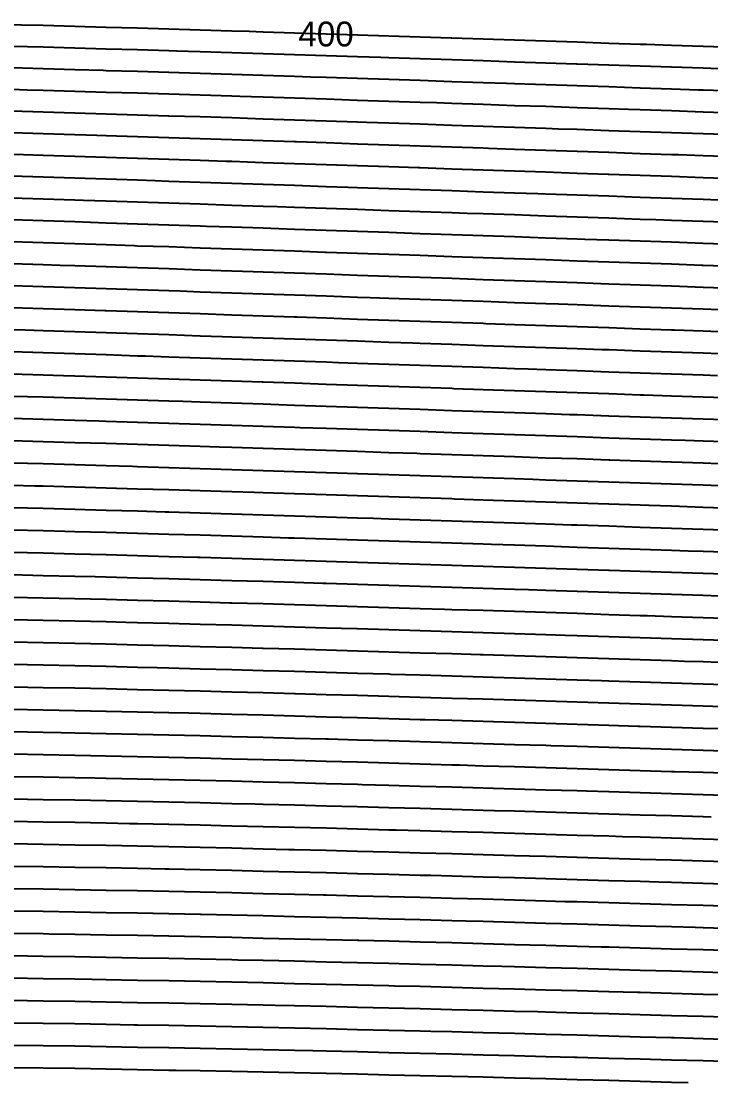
# Model space of a CAD drawing. Header units: metres. Extents: x 228 to 3387, y 31 to 162.
# Drawn here: x 2081.7 to 2151.1, y 32.7 to 139.5 of the extents above; entities that cross this region are included whole.
import ezdxf
from ezdxf.enums import TextEntityAlignment as Align

# ---------------------------------------------------------------- set-up
doc = ezdxf.new("R2010")
doc.units = ezdxf.units.M
for name, color, linetype in [('Vs_1000', 7, 'Continuous'), ('Vs_1025', 7, 'Continuous'), ('Vs_1050', 7, 'Continuous'), ('Vs_1075', 7, 'Continuous'), ('Vs_1100', 7, 'Continuous'), ('Vs_1125', 7, 'Continuous'), ('Vs_1150', 7, 'Continuous'), ('Vs_1175', 7, 'Continuous'), ('Vs_1200', 7, 'Continuous'), ('Vs_1225', 7, 'Continuous'), ('Vs_1250', 7, 'Continuous'), ('Vs_1275', 7, 'Continuous'), ('Vs_1300', 7, 'Continuous'), ('Vs_1325', 7, 'Continuous'), ('Vs_1350', 7, 'Continuous'), ('Vs_1375', 7, 'Continuous'), ('Vs_1400', 7, 'Continuous'), ('Vs_1425', 7, 'Continuous'), ('Vs_1450', 7, 'Continuous'), ('Vs_1475', 7, 'Continuous'), ('Vs_1500', 7, 'Continuous'), ('Vs_1525', 7, 'Continuous'), ('Vs_1550', 7, 'Continuous'), ('Vs_1575', 7, 'Continuous'), ('Vs_400', 7, 'Continuous'), ('Vs_425', 7, 'Continuous'), ('Vs_450', 7, 'Continuous'), ('Vs_475', 7, 'Continuous'), ('Vs_500', 7, 'Continuous'), ('Vs_525', 7, 'Continuous'), ('Vs_550', 7, 'Continuous'), ('Vs_575', 7, 'Continuous'), ('Vs_600', 7, 'Continuous'), ('Vs_625', 7, 'Continuous'), ('Vs_650', 7, 'Continuous'), ('Vs_675', 7, 'Continuous'), ('Vs_700', 7, 'Continuous'), ('Vs_725', 7, 'Continuous'), ('Vs_750', 7, 'Continuous'), ('Vs_775', 7, 'Continuous'), ('Vs_800', 7, 'Continuous'), ('Vs_825', 7, 'Continuous'), ('Vs_850', 7, 'Continuous'), ('Vs_875', 7, 'Continuous'), ('Vs_900', 7, 'Continuous'), ('Vs_925', 7, 'Continuous'), ('Vs_950', 7, 'Continuous'), ('Vs_975', 7, 'Continuous')]:
    doc.layers.add(name, color=color, linetype=linetype)

msp = doc.modelspace()

# ---------------------------------------------------------------- linework, layer by layer
at = {"layer": 'Vs_1000'}
msp.add_lwpolyline([(2153.51, 83.85), (2150.35, 83.95), (2147.19, 84.06), (2144.03, 84.16), (2140.93, 84.26), (2140.87, 84.26), (2137.7, 84.37), (2134.54, 84.47), (2131.38, 84.57), (2128.22, 84.68), (2125.06, 84.78), (2121.9, 84.88), (2120.78, 84.91), (2118.73, 84.98), (2115.57, 85.08), (2112.41, 85.18), (2109.25, 85.28), (2106.09, 85.37), (2102.92, 85.47), (2099.76, 85.56), (2099.49, 85.57), (2096.6, 85.65), (2093.44, 85.74), (2090.28, 85.83), (2087.12, 85.91), (2083.95, 85.99), (2080.79, 86.06)], dxfattribs=at)
at = {"layer": 'Vs_1025'}
msp.add_lwpolyline([(2152.77, 81.65), (2150.35, 81.73), (2147.19, 81.83), (2144.03, 81.94), (2140.87, 82.04), (2137.7, 82.14), (2134.54, 82.24), (2132.79, 82.3), (2131.38, 82.35), (2128.22, 82.45), (2125.06, 82.55), (2121.9, 82.65), (2118.73, 82.75), (2115.57, 82.85), (2112.41, 82.94), (2112.08, 82.95), (2109.25, 83.04), (2106.09, 83.14), (2102.92, 83.23), (2099.76, 83.32), (2096.6, 83.41), (2093.44, 83.5), (2090.28, 83.58), (2089.19, 83.61), (2087.12, 83.66), (2083.95, 83.74), (2080.79, 83.81)], dxfattribs=at)
at = {"layer": 'Vs_1050'}
msp.add_lwpolyline([(2153.51, 79.4), (2150.35, 79.5), (2147.19, 79.61), (2144.73, 79.69), (2144.03, 79.71), (2140.87, 79.81), (2137.7, 79.92), (2134.54, 80.02), (2131.38, 80.12), (2128.22, 80.22), (2125.06, 80.32), (2124.35, 80.34), (2121.9, 80.42), (2118.73, 80.52), (2115.57, 80.61), (2112.41, 80.71), (2109.25, 80.81), (2106.09, 80.9), (2102.92, 80.99), (2102.75, 80.99), (2099.76, 81.08), (2096.6, 81.17), (2093.44, 81.25), (2090.28, 81.33), (2087.12, 81.41), (2083.95, 81.49), (2080.79, 81.56)], dxfattribs=at)
at = {"layer": 'Vs_1075'}
msp.add_lwpolyline([(2153.51, 77.18), (2150.35, 77.28), (2147.19, 77.38), (2144.03, 77.49), (2140.87, 77.59), (2137.7, 77.69), (2136.47, 77.73), (2134.54, 77.79), (2131.38, 77.89), (2128.22, 77.99), (2125.06, 78.09), (2121.9, 78.19), (2118.73, 78.28), (2115.57, 78.38), (2115.51, 78.38), (2112.41, 78.47), (2109.25, 78.57), (2106.09, 78.66), (2102.92, 78.75), (2099.76, 78.84), (2096.6, 78.92), (2093.44, 79.01), (2092.27, 79.04), (2090.28, 79.09), (2087.12, 79.16), (2083.95, 79.23), (2080.79, 79.3)], dxfattribs=at)
at = {"layer": 'Vs_1100'}
msp.add_lwpolyline([(2153.51, 74.95), (2150.35, 75.06), (2148.5, 75.12), (2147.19, 75.16), (2144.03, 75.26), (2140.87, 75.36), (2137.7, 75.46), (2134.54, 75.56), (2131.38, 75.66), (2128.22, 75.76), (2127.92, 75.77), (2125.06, 75.86), (2121.9, 75.95), (2118.73, 76.05), (2115.57, 76.14), (2112.41, 76.24), (2109.25, 76.33), (2106.09, 76.42), (2106.02, 76.42), (2102.92, 76.51), (2099.76, 76.59), (2096.6, 76.68), (2093.44, 76.76), (2090.28, 76.84), (2087.12, 76.91), (2083.95, 76.98), (2080.79, 77.04)], dxfattribs=at)
at = {"layer": 'Vs_1125'}
msp.add_lwpolyline([(2153.51, 72.73), (2150.35, 72.83), (2147.19, 72.93), (2144.03, 73.03), (2140.87, 73.13), (2140.14, 73.16), (2137.7, 73.23), (2134.54, 73.33), (2131.38, 73.43), (2128.22, 73.53), (2125.06, 73.62), (2121.9, 73.72), (2118.94, 73.81), (2118.73, 73.82), (2115.57, 73.91), (2112.41, 74), (2109.25, 74.09), (2106.09, 74.18), (2102.92, 74.27), (2099.76, 74.35), (2096.6, 74.43), (2095.41, 74.46), (2093.44, 74.51), (2090.28, 74.59), (2087.12, 74.66), (2083.95, 74.73), (2080.79, 74.79)], dxfattribs=at)
at = {"layer": 'Vs_1150'}
msp.add_lwpolyline([(2152.27, 70.54), (2150.35, 70.6), (2147.19, 70.7), (2144.03, 70.8), (2140.87, 70.9), (2137.7, 71), (2134.54, 71.1), (2131.48, 71.2), (2131.38, 71.2), (2128.22, 71.3), (2125.06, 71.39), (2121.9, 71.49), (2118.73, 71.58), (2115.57, 71.67), (2112.41, 71.76), (2109.32, 71.85), (2109.25, 71.85), (2106.09, 71.94), (2102.92, 72.02), (2099.76, 72.11), (2096.6, 72.19), (2093.44, 72.26), (2090.28, 72.34), (2087.12, 72.41), (2083.95, 72.47), (2082.41, 72.5), (2080.79, 72.53)], dxfattribs=at)
at = {"layer": 'Vs_1175'}
msp.add_lwpolyline([(2153.51, 68.28), (2150.35, 68.38), (2147.19, 68.48), (2144.03, 68.58), (2143.81, 68.58), (2140.87, 68.68), (2137.7, 68.77), (2134.54, 68.87), (2131.38, 68.97), (2128.22, 69.06), (2125.06, 69.16), (2122.38, 69.24), (2121.9, 69.25), (2118.73, 69.34), (2115.57, 69.43), (2112.41, 69.52), (2109.25, 69.61), (2106.09, 69.7), (2102.92, 69.78), (2099.76, 69.86), (2098.61, 69.89), (2096.6, 69.94), (2093.44, 70.01), (2090.28, 70.09), (2087.12, 70.15), (2083.95, 70.22), (2080.79, 70.28)], dxfattribs=at)
at = {"layer": 'Vs_1200'}
msp.add_lwpolyline([(2153.51, 66.05), (2150.35, 66.15), (2147.19, 66.25), (2144.03, 66.35), (2140.87, 66.44), (2137.7, 66.54), (2135.05, 66.62), (2134.54, 66.64), (2131.38, 66.73), (2128.22, 66.83), (2125.06, 66.92), (2121.9, 67.01), (2118.73, 67.11), (2115.57, 67.2), (2112.66, 67.28), (2112.41, 67.28), (2109.25, 67.37), (2106.09, 67.45), (2102.92, 67.54), (2099.76, 67.62), (2096.6, 67.69), (2093.44, 67.77), (2090.28, 67.84), (2087.12, 67.9), (2085.74, 67.93), (2083.95, 67.96), (2080.79, 68.02)], dxfattribs=at)
at = {"layer": 'Vs_1225'}
msp.add_lwpolyline([(2153.51, 63.82), (2150.35, 63.92), (2147.49, 64.01), (2147.19, 64.02), (2144.03, 64.12), (2140.87, 64.21), (2137.7, 64.31), (2134.54, 64.41), (2131.38, 64.5), (2128.22, 64.59), (2125.86, 64.66), (2125.06, 64.69), (2121.9, 64.78), (2118.73, 64.87), (2115.57, 64.96), (2112.41, 65.04), (2109.25, 65.13), (2106.09, 65.21), (2102.92, 65.29), (2101.89, 65.32), (2099.76, 65.37), (2096.6, 65.44), (2093.44, 65.52), (2090.28, 65.59), (2087.12, 65.65), (2083.95, 65.71), (2080.79, 65.77)], dxfattribs=at)
at = {"layer": 'Vs_1250'}
msp.add_lwpolyline([(2153.51, 61.59), (2150.35, 61.69), (2147.19, 61.79), (2144.03, 61.89), (2140.87, 61.98), (2138.64, 62.05), (2137.7, 62.08), (2134.54, 62.17), (2131.38, 62.27), (2128.22, 62.36), (2125.06, 62.45), (2121.9, 62.54), (2118.73, 62.63), (2116.04, 62.7), (2115.57, 62.72), (2112.41, 62.8), (2109.25, 62.89), (2106.09, 62.97), (2102.92, 63.05), (2099.76, 63.12), (2096.6, 63.2), (2093.44, 63.27), (2090.28, 63.33), (2089.15, 63.36), (2087.12, 63.4), (2083.95, 63.46), (2080.79, 63.51)], dxfattribs=at)
at = {"layer": 'Vs_1275'}
msp.add_lwpolyline([(2151.18, 59.44), (2150.35, 59.46), (2147.19, 59.56), (2144.03, 59.66), (2140.87, 59.75), (2137.7, 59.85), (2134.54, 59.94), (2131.38, 60.03), (2129.36, 60.09), (2128.22, 60.12), (2125.06, 60.21), (2121.9, 60.3), (2118.73, 60.39), (2115.57, 60.48), (2112.41, 60.56), (2109.25, 60.64), (2106.09, 60.72), (2105.24, 60.74), (2102.92, 60.8), (2099.76, 60.88), (2096.6, 60.95), (2093.44, 61.02), (2090.28, 61.08), (2087.12, 61.15), (2083.95, 61.2), (2080.79, 61.26)], dxfattribs=at)
at = {"layer": 'Vs_1300'}
msp.add_lwpolyline([(2153.51, 57.14), (2150.35, 57.23), (2147.19, 57.33), (2144.03, 57.42), (2142.25, 57.48), (2140.87, 57.52), (2137.7, 57.61), (2134.54, 57.71), (2131.38, 57.8), (2128.22, 57.89), (2125.06, 57.98), (2121.9, 58.06), (2119.48, 58.13), (2118.73, 58.15), (2115.57, 58.24), (2112.41, 58.32), (2109.25, 58.4), (2106.09, 58.48), (2102.92, 58.55), (2099.76, 58.63), (2096.6, 58.7), (2093.44, 58.77), (2092.64, 58.78), (2090.28, 58.83), (2087.12, 58.89), (2083.95, 58.95), (2080.79, 59)], dxfattribs=at)
at = {"layer": 'Vs_1325'}
msp.add_lwpolyline([(2153.51, 54.91), (2150.35, 55), (2147.19, 55.1), (2144.03, 55.19), (2140.87, 55.29), (2137.7, 55.38), (2134.54, 55.47), (2132.9, 55.52), (2131.38, 55.56), (2128.22, 55.65), (2125.06, 55.74), (2121.9, 55.83), (2118.73, 55.91), (2115.57, 55.99), (2112.41, 56.08), (2109.25, 56.16), (2108.66, 56.17), (2106.09, 56.23), (2102.92, 56.31), (2099.76, 56.38), (2096.6, 56.45), (2093.44, 56.52), (2090.28, 56.58), (2087.12, 56.64), (2083.95, 56.7), (2080.79, 56.75)], dxfattribs=at)
at = {"layer": 'Vs_1350'}
msp.add_lwpolyline([(2153.51, 52.68), (2150.35, 52.77), (2147.19, 52.87), (2145.89, 52.9), (2144.03, 52.96), (2140.87, 53.05), (2137.7, 53.14), (2134.54, 53.24), (2131.38, 53.33), (2128.22, 53.41), (2125.06, 53.5), (2122.97, 53.56), (2121.9, 53.59), (2118.73, 53.67), (2115.57, 53.75), (2112.41, 53.83), (2109.25, 53.91), (2106.09, 53.99), (2102.92, 54.06), (2099.76, 54.13), (2096.6, 54.2), (2096.21, 54.21), (2093.44, 54.27), (2090.28, 54.33), (2087.12, 54.39), (2083.95, 54.44), (2080.79, 54.49)], dxfattribs=at)
at = {"layer": 'Vs_1375'}
msp.add_lwpolyline([(2153.51, 50.45), (2150.35, 50.54), (2147.19, 50.63), (2144.03, 50.73), (2140.87, 50.82), (2137.7, 50.91), (2136.48, 50.94), (2134.54, 51), (2131.38, 51.09), (2128.22, 51.18), (2125.06, 51.26), (2121.9, 51.35), (2118.73, 51.43), (2115.57, 51.51), (2112.41, 51.59), (2112.14, 51.6), (2109.25, 51.67), (2106.09, 51.74), (2102.92, 51.82), (2099.76, 51.89), (2096.6, 51.95), (2093.44, 52.02), (2090.28, 52.08), (2087.12, 52.14), (2083.95, 52.19), (2080.79, 52.24)], dxfattribs=at)
at = {"layer": 'Vs_1400'}
msp.add_lwpolyline([(2153.51, 48.21), (2150.35, 48.31), (2149.56, 48.33), (2147.19, 48.4), (2144.03, 48.49), (2140.87, 48.58), (2137.7, 48.67), (2134.54, 48.76), (2131.38, 48.85), (2128.22, 48.94), (2126.5, 48.98), (2125.06, 49.02), (2121.9, 49.11), (2118.73, 49.19), (2115.57, 49.27), (2112.41, 49.35), (2109.25, 49.43), (2106.09, 49.5), (2102.92, 49.57), (2099.85, 49.64), (2099.76, 49.64), (2096.6, 49.71), (2093.44, 49.77), (2090.28, 49.83), (2087.12, 49.89), (2083.95, 49.94), (2080.79, 49.99)], dxfattribs=at)
at = {"layer": 'Vs_1425'}
msp.add_lwpolyline([(2153.51, 45.98), (2150.35, 46.08), (2147.19, 46.17), (2144.03, 46.26), (2140.87, 46.35), (2140.1, 46.37), (2137.7, 46.44), (2134.54, 46.53), (2131.38, 46.61), (2128.22, 46.7), (2125.06, 46.79), (2121.9, 46.87), (2118.73, 46.95), (2115.7, 47.03), (2115.57, 47.03), (2112.41, 47.11), (2109.25, 47.18), (2106.09, 47.25), (2102.92, 47.32), (2099.76, 47.39), (2096.6, 47.46), (2093.44, 47.52), (2090.28, 47.58), (2087.12, 47.64), (2084.54, 47.68), (2083.95, 47.69), (2080.79, 47.74)], dxfattribs=at)
at = {"layer": 'Vs_1450'}
msp.add_lwpolyline([(2153.25, 43.76), (2150.35, 43.84), (2147.19, 43.94), (2144.03, 44.03), (2140.87, 44.12), (2137.7, 44.2), (2134.54, 44.29), (2131.38, 44.38), (2130.1, 44.41), (2128.22, 44.46), (2125.06, 44.55), (2121.9, 44.63), (2118.73, 44.71), (2115.57, 44.79), (2112.41, 44.86), (2109.25, 44.94), (2106.09, 45.01), (2103.54, 45.07), (2102.92, 45.08), (2099.76, 45.15), (2096.6, 45.21), (2093.44, 45.27), (2090.28, 45.33), (2087.12, 45.39), (2083.95, 45.44), (2080.79, 45.48)], dxfattribs=at)
at = {"layer": 'Vs_1475'}
msp.add_lwpolyline([(2153.51, 41.52), (2150.35, 41.61), (2147.19, 41.7), (2144.03, 41.79), (2143.76, 41.8), (2140.87, 41.88), (2137.7, 41.97), (2134.54, 42.05), (2131.38, 42.14), (2128.22, 42.22), (2125.06, 42.31), (2121.9, 42.39), (2119.31, 42.45), (2118.73, 42.47), (2115.57, 42.54), (2112.41, 42.62), (2109.25, 42.69), (2106.09, 42.76), (2102.92, 42.83), (2099.76, 42.9), (2096.6, 42.96), (2093.44, 43.02), (2090.28, 43.08), (2088.84, 43.11), (2087.12, 43.14), (2083.95, 43.19), (2080.79, 43.23)], dxfattribs=at)
at = {"layer": 'Vs_1500'}
msp.add_lwpolyline([(2153.51, 39.29), (2150.35, 39.38), (2147.19, 39.47), (2144.03, 39.56), (2140.87, 39.65), (2137.7, 39.73), (2134.54, 39.82), (2133.74, 39.84), (2131.38, 39.9), (2128.22, 39.99), (2125.06, 40.07), (2121.9, 40.15), (2118.73, 40.23), (2115.57, 40.3), (2112.41, 40.38), (2109.25, 40.45), (2107.29, 40.49), (2106.09, 40.52), (2102.92, 40.59), (2099.76, 40.65), (2096.6, 40.72), (2093.44, 40.77), (2090.28, 40.83), (2087.12, 40.89), (2083.95, 40.94), (2080.79, 40.98)], dxfattribs=at)
at = {"layer": 'Vs_1525'}
msp.add_lwpolyline([(2153.51, 37.05), (2150.35, 37.14), (2147.46, 37.23), (2147.19, 37.23), (2144.03, 37.32), (2140.87, 37.41), (2137.7, 37.5), (2134.54, 37.58), (2131.38, 37.66), (2128.22, 37.75), (2125.06, 37.83), (2122.97, 37.88), (2121.9, 37.91), (2118.73, 37.98), (2115.57, 38.06), (2112.41, 38.13), (2109.25, 38.2), (2106.09, 38.27), (2102.92, 38.34), (2099.76, 38.41), (2096.6, 38.47), (2093.44, 38.53), (2093.11, 38.53), (2090.28, 38.58), (2087.12, 38.64), (2083.95, 38.69), (2080.79, 38.73)], dxfattribs=at)
at = {"layer": 'Vs_1550'}
msp.add_lwpolyline([(2153.51, 34.82), (2150.35, 34.91), (2147.19, 35), (2144.03, 35.09), (2140.87, 35.17), (2137.7, 35.26), (2137.43, 35.27), (2134.54, 35.34), (2131.38, 35.43), (2128.22, 35.51), (2125.06, 35.59), (2121.9, 35.67), (2118.73, 35.74), (2115.57, 35.82), (2112.41, 35.89), (2111.09, 35.92), (2109.25, 35.96), (2106.09, 36.03), (2102.92, 36.1), (2099.76, 36.16), (2096.6, 36.22), (2093.44, 36.28), (2090.28, 36.33), (2087.12, 36.39), (2083.95, 36.44), (2080.79, 36.48)], dxfattribs=at)
at = {"layer": 'Vs_1575'}
msp.add_lwpolyline([(2148.84, 32.72), (2147.19, 32.76), (2144.03, 32.85), (2140.87, 32.94), (2137.7, 33.02), (2134.54, 33.11), (2131.38, 33.19), (2128.22, 33.27), (2126.7, 33.31), (2125.06, 33.35), (2121.9, 33.43), (2118.73, 33.5), (2115.57, 33.58), (2112.41, 33.65), (2109.25, 33.72), (2106.09, 33.78), (2102.92, 33.85), (2099.76, 33.91), (2097.34, 33.96), (2096.6, 33.97), (2093.44, 34.03), (2090.28, 34.09), (2087.12, 34.14), (2083.95, 34.19), (2080.79, 34.23)], dxfattribs=at)
at = {"layer": 'Vs_400'}
msp.add_lwpolyline([(2153.51, 136.88), (2150.35, 136.98), (2147.19, 137.09), (2144.65, 137.18), (2144.03, 137.2), (2140.87, 137.3), (2137.7, 137.41), (2134.54, 137.51), (2131.38, 137.62), (2128.22, 137.72), (2125.06, 137.83), (2125.02, 137.83), (2121.9, 137.93), (2118.73, 138.03), (2115.57, 138.14), (2112.41, 138.24), (2109.25, 138.34), (2106.09, 138.44), (2104.66, 138.48), (2102.92, 138.54), (2099.76, 138.63), (2096.6, 138.73), (2093.44, 138.82), (2090.28, 138.91), (2087.12, 139), (2083.95, 139.08), (2081.77, 139.14), (2080.79, 139.16)], dxfattribs=at)
at = {"layer": 'Vs_425'}
msp.add_lwpolyline([(2153.51, 134.68), (2150.35, 134.79), (2147.19, 134.89), (2144.03, 135), (2140.87, 135.11), (2137.7, 135.21), (2137.61, 135.22), (2134.54, 135.32), (2131.38, 135.42), (2128.22, 135.53), (2125.06, 135.64), (2121.9, 135.74), (2118.73, 135.84), (2117.94, 135.87), (2115.57, 135.95), (2112.41, 136.05), (2109.25, 136.15), (2106.09, 136.25), (2102.92, 136.35), (2099.76, 136.45), (2097.37, 136.52), (2096.6, 136.55), (2093.44, 136.64), (2090.28, 136.73), (2087.12, 136.82), (2083.95, 136.91), (2080.79, 136.99)], dxfattribs=at)
at = {"layer": 'Vs_450'}
msp.add_lwpolyline([(2153.51, 132.48), (2150.35, 132.59), (2149.9, 132.6), (2147.19, 132.69), (2144.03, 132.8), (2140.87, 132.91), (2137.7, 133.02), (2134.54, 133.12), (2131.38, 133.23), (2130.57, 133.26), (2128.22, 133.34), (2125.06, 133.44), (2121.9, 133.55), (2118.73, 133.65), (2115.57, 133.76), (2112.41, 133.86), (2110.86, 133.91), (2109.25, 133.96), (2106.09, 134.06), (2102.92, 134.16), (2099.76, 134.26), (2096.6, 134.36), (2093.44, 134.46), (2090.28, 134.55), (2089.97, 134.56), (2087.12, 134.65), (2083.95, 134.73), (2080.79, 134.82)], dxfattribs=at)
at = {"layer": 'Vs_475'}
msp.add_lwpolyline([(2153.51, 130.28), (2150.35, 130.39), (2147.19, 130.5), (2144.03, 130.6), (2142.86, 130.64), (2140.87, 130.71), (2137.7, 130.82), (2134.54, 130.93), (2131.38, 131.03), (2128.22, 131.14), (2125.06, 131.25), (2123.53, 131.3), (2121.9, 131.35), (2118.73, 131.46), (2115.57, 131.56), (2112.41, 131.67), (2109.25, 131.77), (2106.09, 131.87), (2103.75, 131.95), (2102.92, 131.98), (2099.76, 132.08), (2096.6, 132.18), (2093.44, 132.28), (2090.28, 132.37), (2087.12, 132.47), (2083.95, 132.56), (2082.33, 132.6), (2080.79, 132.65)], dxfattribs=at)
at = {"layer": 'Vs_500'}
msp.add_lwpolyline([(2153.51, 128.08), (2150.35, 128.19), (2147.19, 128.3), (2144.03, 128.4), (2140.87, 128.51), (2137.7, 128.62), (2135.81, 128.68), (2134.54, 128.73), (2131.38, 128.83), (2128.22, 128.94), (2125.06, 129.05), (2121.9, 129.16), (2118.73, 129.26), (2116.49, 129.34), (2115.57, 129.37), (2112.41, 129.47), (2109.25, 129.58), (2106.09, 129.68), (2102.92, 129.79), (2099.76, 129.89), (2096.6, 129.99), (2096.6, 129.99), (2093.44, 130.09), (2090.28, 130.19), (2087.12, 130.28), (2083.95, 130.38), (2080.79, 130.47)], dxfattribs=at)
at = {"layer": 'Vs_525'}
msp.add_lwpolyline([(2153.51, 125.88), (2150.35, 125.99), (2147.88, 126.07), (2147.19, 126.09), (2144.03, 126.2), (2140.87, 126.31), (2137.7, 126.42), (2134.54, 126.53), (2131.38, 126.63), (2128.77, 126.72), (2128.22, 126.74), (2125.06, 126.85), (2121.9, 126.96), (2118.73, 127.06), (2115.57, 127.17), (2112.41, 127.28), (2109.43, 127.38), (2109.25, 127.38), (2106.09, 127.49), (2102.92, 127.59), (2099.76, 127.7), (2096.6, 127.8), (2093.44, 127.9), (2090.28, 128), (2089.36, 128.03), (2087.12, 128.1), (2083.95, 128.2), (2080.79, 128.29)], dxfattribs=at)
at = {"layer": 'Vs_550'}
msp.add_lwpolyline([(2153.51, 123.67), (2150.35, 123.78), (2147.19, 123.89), (2144.03, 124), (2140.87, 124.11), (2140.81, 124.11), (2137.7, 124.22), (2134.54, 124.33), (2131.38, 124.43), (2128.22, 124.54), (2125.06, 124.65), (2121.9, 124.76), (2121.71, 124.76), (2118.73, 124.87), (2115.57, 124.97), (2112.41, 125.08), (2109.25, 125.19), (2106.09, 125.29), (2102.92, 125.4), (2102.35, 125.42), (2099.76, 125.5), (2096.6, 125.61), (2093.44, 125.71), (2090.28, 125.81), (2087.12, 125.91), (2083.95, 126.01), (2081.97, 126.07), (2080.79, 126.11)], dxfattribs=at)
at = {"layer": 'Vs_575'}
msp.add_lwpolyline([(2152.72, 121.5), (2150.35, 121.58), (2147.19, 121.69), (2144.03, 121.8), (2140.87, 121.91), (2137.7, 122.01), (2134.54, 122.12), (2133.73, 122.15), (2131.38, 122.23), (2128.22, 122.34), (2125.06, 122.45), (2121.9, 122.56), (2118.73, 122.66), (2115.57, 122.77), (2114.64, 122.8), (2112.41, 122.88), (2109.25, 122.99), (2106.09, 123.09), (2102.92, 123.2), (2099.76, 123.31), (2096.6, 123.41), (2095.22, 123.46), (2093.44, 123.52), (2090.28, 123.62), (2087.12, 123.72), (2083.95, 123.82), (2080.79, 123.92)], dxfattribs=at)
at = {"layer": 'Vs_600'}
msp.add_lwpolyline([(2153.51, 119.27), (2150.35, 119.37), (2147.19, 119.48), (2145.6, 119.54), (2144.03, 119.59), (2140.87, 119.7), (2137.7, 119.81), (2134.54, 119.92), (2131.38, 120.03), (2128.22, 120.14), (2126.63, 120.19), (2125.06, 120.25), (2121.9, 120.35), (2118.73, 120.46), (2115.57, 120.57), (2112.41, 120.68), (2109.25, 120.79), (2107.54, 120.84), (2106.09, 120.89), (2102.92, 121), (2099.76, 121.11), (2096.6, 121.21), (2093.44, 121.32), (2090.28, 121.42), (2087.99, 121.5), (2087.12, 121.53), (2083.95, 121.63), (2080.79, 121.73)], dxfattribs=at)
at = {"layer": 'Vs_625'}
msp.add_lwpolyline([(2153.51, 117.06), (2150.35, 117.17), (2147.19, 117.28), (2144.03, 117.39), (2140.87, 117.5), (2138.47, 117.58), (2137.7, 117.6), (2134.54, 117.71), (2131.38, 117.82), (2128.22, 117.93), (2125.06, 118.04), (2121.9, 118.15), (2119.5, 118.23), (2118.73, 118.26), (2115.57, 118.37), (2112.41, 118.47), (2109.25, 118.58), (2106.09, 118.69), (2102.92, 118.8), (2100.38, 118.88), (2099.76, 118.91), (2096.6, 119.01), (2093.44, 119.12), (2090.28, 119.22), (2087.12, 119.33), (2083.95, 119.43), (2080.79, 119.53)], dxfattribs=at)
at = {"layer": 'Vs_650'}
msp.add_lwpolyline([(2153.51, 114.85), (2150.35, 114.96), (2150.24, 114.96), (2147.19, 115.07), (2144.03, 115.18), (2140.87, 115.29), (2137.7, 115.4), (2134.54, 115.51), (2131.38, 115.62), (2131.31, 115.62), (2128.22, 115.72), (2125.06, 115.83), (2121.9, 115.94), (2118.73, 116.05), (2115.57, 116.16), (2112.41, 116.27), (2112.33, 116.27), (2109.25, 116.38), (2106.09, 116.49), (2102.92, 116.59), (2099.76, 116.7), (2096.6, 116.81), (2093.44, 116.91), (2093.12, 116.92), (2090.28, 117.02), (2087.12, 117.12), (2083.95, 117.23), (2080.79, 117.33)], dxfattribs=at)
at = {"layer": 'Vs_675'}
msp.add_lwpolyline([(2153.51, 112.64), (2150.35, 112.75), (2147.19, 112.86), (2144.03, 112.97), (2143.04, 113.01), (2140.87, 113.08), (2137.7, 113.19), (2134.54, 113.3), (2131.38, 113.41), (2128.22, 113.52), (2125.06, 113.63), (2124.11, 113.66), (2121.9, 113.73), (2118.73, 113.84), (2115.57, 113.95), (2112.41, 114.06), (2109.25, 114.17), (2106.09, 114.28), (2105.09, 114.31), (2102.92, 114.39), (2099.76, 114.49), (2096.6, 114.6), (2093.44, 114.71), (2090.28, 114.81), (2087.12, 114.92), (2085.67, 114.96), (2083.95, 115.02), (2080.79, 115.12)], dxfattribs=at)
at = {"layer": 'Vs_700'}
msp.add_lwpolyline([(2153.51, 110.43), (2150.35, 110.54), (2147.19, 110.65), (2144.03, 110.76), (2140.87, 110.87), (2137.7, 110.98), (2135.81, 111.05), (2134.54, 111.09), (2131.38, 111.2), (2128.22, 111.31), (2125.06, 111.42), (2121.9, 111.52), (2118.73, 111.63), (2116.84, 111.7), (2115.57, 111.74), (2112.41, 111.85), (2109.25, 111.96), (2106.09, 112.07), (2102.92, 112.18), (2099.76, 112.28), (2097.72, 112.35), (2096.6, 112.39), (2093.44, 112.5), (2090.28, 112.6), (2087.12, 112.71), (2083.95, 112.81), (2080.79, 112.91)], dxfattribs=at)
at = {"layer": 'Vs_725'}
msp.add_lwpolyline([(2153.51, 108.22), (2150.35, 108.33), (2147.48, 108.43), (2147.19, 108.44), (2144.03, 108.55), (2140.87, 108.66), (2137.7, 108.77), (2134.54, 108.88), (2131.38, 108.99), (2128.51, 109.09), (2128.22, 109.1), (2125.06, 109.2), (2121.9, 109.31), (2118.73, 109.42), (2115.57, 109.53), (2112.41, 109.64), (2109.48, 109.74), (2109.25, 109.75), (2106.09, 109.85), (2102.92, 109.96), (2099.76, 110.07), (2096.6, 110.18), (2093.44, 110.28), (2090.28, 110.39), (2090.14, 110.39), (2087.12, 110.49), (2083.95, 110.59), (2080.79, 110.7)], dxfattribs=at)
at = {"layer": 'Vs_750'}
msp.add_lwpolyline([(2153.51, 106.01), (2150.35, 106.12), (2147.19, 106.23), (2144.03, 106.34), (2140.87, 106.45), (2140.16, 106.47), (2137.7, 106.56), (2134.54, 106.67), (2131.38, 106.77), (2128.22, 106.88), (2125.06, 106.99), (2121.9, 107.1), (2121.14, 107.13), (2118.73, 107.21), (2115.57, 107.32), (2112.41, 107.42), (2109.25, 107.53), (2106.09, 107.64), (2102.92, 107.75), (2101.97, 107.78), (2099.76, 107.85), (2096.6, 107.96), (2093.44, 108.06), (2090.28, 108.17), (2087.12, 108.27), (2083.95, 108.37), (2082.14, 108.43), (2080.79, 108.47)], dxfattribs=at)
at = {"layer": 'Vs_775'}
msp.add_lwpolyline([(2151.8, 103.86), (2150.35, 103.91), (2147.19, 104.02), (2144.03, 104.13), (2140.87, 104.23), (2137.7, 104.34), (2134.54, 104.45), (2132.77, 104.51), (2131.38, 104.56), (2128.22, 104.67), (2125.06, 104.78), (2121.9, 104.88), (2118.73, 104.99), (2115.57, 105.1), (2113.65, 105.17), (2112.41, 105.21), (2109.25, 105.32), (2106.09, 105.42), (2102.92, 105.53), (2099.76, 105.63), (2096.6, 105.74), (2094.21, 105.82), (2093.44, 105.84), (2090.28, 105.95), (2087.12, 106.05), (2083.95, 106.15), (2080.79, 106.25)], dxfattribs=at)
at = {"layer": 'Vs_800'}
msp.add_lwpolyline([(2153.51, 101.59), (2150.35, 101.7), (2147.19, 101.8), (2144.4, 101.9), (2144.03, 101.91), (2140.87, 102.02), (2137.7, 102.13), (2134.54, 102.24), (2131.38, 102.34), (2128.22, 102.45), (2125.28, 102.55), (2125.06, 102.56), (2121.9, 102.67), (2118.73, 102.78), (2115.57, 102.88), (2112.41, 102.99), (2109.25, 103.1), (2106.09, 103.2), (2105.97, 103.21), (2102.92, 103.31), (2099.76, 103.41), (2096.6, 103.52), (2093.44, 103.62), (2090.28, 103.72), (2087.12, 103.82), (2085.98, 103.86), (2083.95, 103.92), (2080.79, 104.02)], dxfattribs=at)
at = {"layer": 'Vs_825'}
msp.add_lwpolyline([(2153.51, 99.37), (2150.35, 99.48), (2147.19, 99.59), (2144.03, 99.7), (2140.87, 99.8), (2137.7, 99.91), (2136.91, 99.94), (2134.54, 100.02), (2131.38, 100.13), (2128.22, 100.24), (2125.06, 100.34), (2121.9, 100.45), (2118.73, 100.56), (2117.65, 100.59), (2115.57, 100.66), (2112.41, 100.77), (2109.25, 100.87), (2106.09, 100.98), (2102.92, 101.09), (2099.76, 101.19), (2098.01, 101.25), (2096.6, 101.29), (2093.44, 101.39), (2090.28, 101.49), (2087.12, 101.59), (2083.95, 101.69), (2080.79, 101.78)], dxfattribs=at)
at = {"layer": 'Vs_850'}
msp.add_lwpolyline([(2153.51, 97.16), (2150.35, 97.27), (2148.55, 97.33), (2147.19, 97.37), (2144.03, 97.48), (2140.87, 97.59), (2137.7, 97.7), (2134.54, 97.8), (2131.38, 97.91), (2129.3, 97.98), (2128.22, 98.02), (2125.06, 98.12), (2121.9, 98.23), (2118.73, 98.34), (2115.57, 98.44), (2112.41, 98.55), (2109.81, 98.63), (2109.25, 98.65), (2106.09, 98.76), (2102.92, 98.86), (2099.76, 98.96), (2096.6, 99.06), (2093.44, 99.16), (2090.28, 99.26), (2089.54, 99.29), (2087.12, 99.36), (2083.95, 99.46), (2080.79, 99.55)], dxfattribs=at)
at = {"layer": 'Vs_875'}
msp.add_lwpolyline([(2153.51, 94.94), (2150.35, 95.05), (2147.19, 95.16), (2144.03, 95.26), (2140.96, 95.37), (2140.87, 95.37), (2137.7, 95.48), (2134.54, 95.58), (2131.38, 95.69), (2128.22, 95.8), (2125.06, 95.9), (2121.9, 96.01), (2121.54, 96.02), (2118.73, 96.11), (2115.57, 96.22), (2112.41, 96.32), (2109.25, 96.43), (2106.09, 96.53), (2102.92, 96.63), (2101.64, 96.67), (2099.76, 96.73), (2096.6, 96.83), (2093.44, 96.93), (2090.28, 97.03), (2087.12, 97.12), (2083.95, 97.22), (2080.79, 97.31)], dxfattribs=at)
at = {"layer": 'Vs_900'}
msp.add_lwpolyline([(2152.63, 92.75), (2150.35, 92.83), (2147.19, 92.94), (2144.03, 93.04), (2140.87, 93.15), (2137.7, 93.26), (2134.54, 93.36), (2133.24, 93.41), (2131.38, 93.47), (2128.22, 93.57), (2125.06, 93.68), (2121.9, 93.79), (2118.73, 93.89), (2115.57, 93.99), (2113.54, 94.06), (2112.41, 94.1), (2109.25, 94.2), (2106.09, 94.3), (2102.92, 94.4), (2099.76, 94.5), (2096.6, 94.6), (2093.44, 94.7), (2092.93, 94.71), (2090.28, 94.79), (2087.12, 94.89), (2083.95, 94.98), (2080.79, 95.06)], dxfattribs=at)
at = {"layer": 'Vs_925'}
msp.add_lwpolyline([(2153.51, 90.51), (2150.35, 90.61), (2147.19, 90.72), (2144.94, 90.79), (2144.03, 90.82), (2140.87, 90.93), (2137.7, 91.04), (2134.54, 91.14), (2131.38, 91.25), (2128.22, 91.35), (2125.34, 91.45), (2125.06, 91.46), (2121.9, 91.56), (2118.73, 91.66), (2115.57, 91.77), (2112.41, 91.87), (2109.25, 91.97), (2106.09, 92.07), (2105.18, 92.1), (2102.92, 92.17), (2099.76, 92.27), (2096.6, 92.37), (2093.44, 92.46), (2090.28, 92.55), (2087.12, 92.64), (2083.95, 92.73), (2083.1, 92.75), (2080.79, 92.81)], dxfattribs=at)
at = {"layer": 'Vs_950'}
msp.add_lwpolyline([(2153.51, 88.29), (2150.35, 88.39), (2147.19, 88.5), (2144.03, 88.6), (2140.87, 88.71), (2137.7, 88.81), (2137.11, 88.83), (2134.54, 88.92), (2131.38, 89.02), (2128.22, 89.13), (2125.06, 89.23), (2121.9, 89.33), (2118.73, 89.44), (2117.18, 89.49), (2115.57, 89.54), (2112.41, 89.64), (2109.25, 89.74), (2106.09, 89.84), (2102.92, 89.94), (2099.76, 90.03), (2096.6, 90.13), (2096.23, 90.14), (2093.44, 90.22), (2090.28, 90.31), (2087.12, 90.4), (2083.95, 90.49), (2080.79, 90.57)], dxfattribs=at)
at = {"layer": 'Vs_975'}
msp.add_lwpolyline([(2153.51, 86.07), (2150.35, 86.17), (2148.87, 86.22), (2147.19, 86.28), (2144.03, 86.38), (2140.87, 86.49), (2137.7, 86.59), (2134.54, 86.7), (2131.38, 86.8), (2129.08, 86.87), (2128.22, 86.9), (2125.06, 87.01), (2121.9, 87.11), (2118.73, 87.21), (2115.57, 87.31), (2112.41, 87.41), (2109.25, 87.51), (2108.64, 87.53), (2106.09, 87.61), (2102.92, 87.7), (2099.76, 87.8), (2096.6, 87.89), (2093.44, 87.98), (2090.28, 88.07), (2087.12, 88.16), (2086.14, 88.18), (2083.95, 88.24), (2080.79, 88.31)], dxfattribs=at)

# ---------------------------------------------------------------- texts
at = {"layer": 'Vs_400'}
msp.add_text('400', height=2.5, dxfattribs=at).set_placement((2112.41, 138.24), align=Align.MIDDLE_CENTER)

doc.saveas('drawing.dxf')
